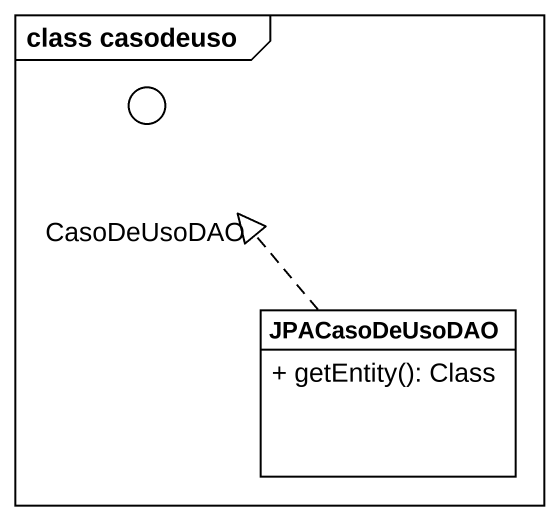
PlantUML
@startuml
mainframe class casodeuso
allowmixing
hide circle
hide empty members
skinparam classAttributeIconSize 0
() CasoDeUsoDAO <<interface>>
class JPACasoDeUsoDAO {
  + getEntity(): Class
}
JPACasoDeUsoDAO .up.|> CasoDeUsoDAO
@enduml
